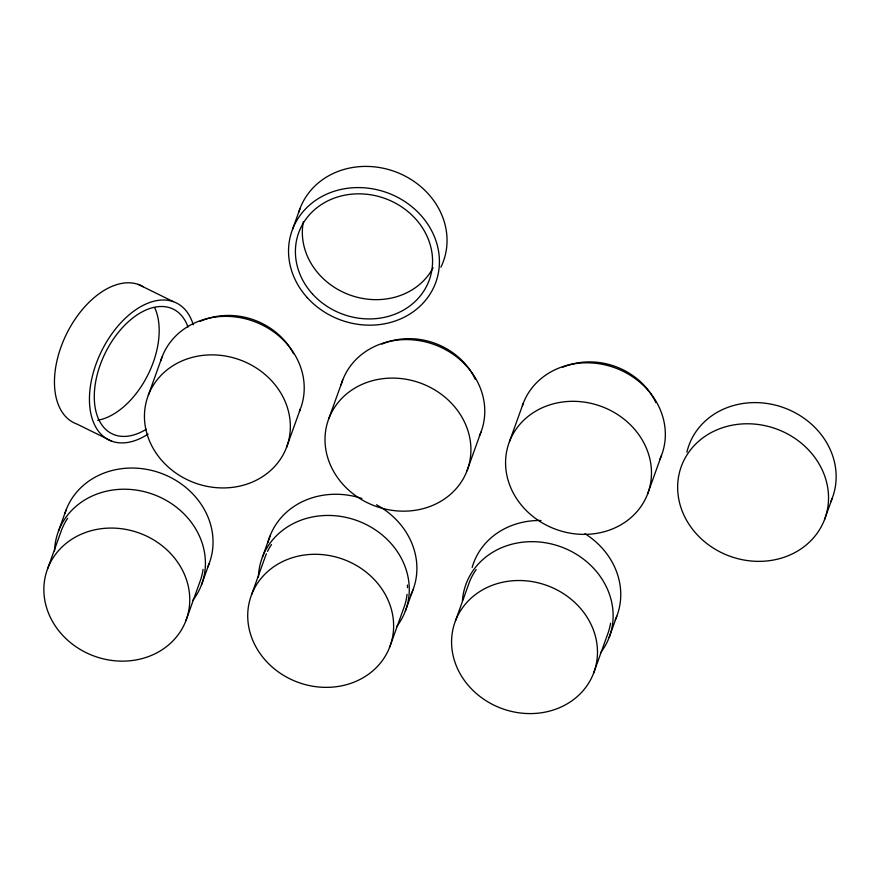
<?xml version="1.0" encoding="UTF-8"?>
<svg xmlns="http://www.w3.org/2000/svg" width="880" height="880" viewBox="0 0 880 880"><rect width="100%" height="100%" fill="white"/><g stroke="black" fill="none" stroke-linecap="round" stroke-linejoin="round"><path stroke-width="1.32" d="M58.52 531.036L66.154 509.861M47.707 568.513L61.567 530.002A73.865 65.527 19.8 0 1 67.661 518.265M148.291 395.307L162.151 356.796M292.534 229.394L300.157 208.219M185.911 620.697A73.865 65.527 19.8 0 0 102.52 528.55A73.865 65.527 19.8 0 0 61.985 634.557A73.865 65.527 19.8 0 0 185.911 620.697L199.771 582.186A73.865 65.527 19.8 0 0 203.06 569.404M201.432 585.002L209.055 563.816M286.495 447.502A73.865 65.527 19.8 0 0 203.115 355.355A73.865 65.527 19.8 0 0 162.58 461.362A73.865 65.527 19.8 0 0 286.495 447.502L300.366 408.991M262.383 557.26L270.006 536.074M251.559 594.737L265.43 556.226A73.865 65.527 19.8 0 1 266.42 553.795M328.856 418.539L342.716 380.028M389.774 646.921A73.865 65.527 19.8 0 0 306.383 554.774A73.865 65.527 19.8 0 0 265.848 660.781A73.865 65.527 19.8 0 0 389.774 646.921L403.634 608.41A73.865 65.527 19.8 0 0 407.088 594.308M405.295 611.226L412.918 590.04M467.06 470.723A73.865 65.527 19.8 0 0 383.669 378.576A73.865 65.527 19.8 0 0 343.134 484.583A73.865 65.527 19.8 0 0 467.06 470.723L480.92 432.212M509.41 441.76L523.281 403.249M455.422 620.95L469.282 582.439A73.865 65.527 19.8 0 1 476.124 569.613M647.625 493.944A73.865 65.527 19.8 0 0 564.234 401.797A73.865 65.527 19.8 0 0 523.699 507.804A73.865 65.527 19.8 0 0 647.625 493.944L661.485 455.433M593.626 673.145A73.865 65.527 19.8 0 0 510.246 580.998A73.865 65.527 19.8 0 0 469.7 687.005A73.865 65.527 19.8 0 0 593.626 673.145L607.497 634.634A73.865 65.527 19.8 0 0 610.577 623.15M609.147 637.439L616.77 616.264M824.549 519.552A76.384 67.749 19.8 0 0 738.32 424.27A76.384 67.749 19.8 0 0 696.41 533.885A76.384 67.749 19.8 0 0 824.549 519.552L832.172 498.366M138.358 284.449L173.349 301.664M111.925 441.254L76.934 424.05A76.384 45.848 -63.8 0 1 66.077 334.895A76.384 45.848 -63.8 0 1 143.187 286.693M298.826 212.069A76.384 67.749 19.8 0 1 396.528 172.194A76.384 67.749 19.8 0 1 440.891 267.168M433.092 267.762A69.432 61.589 19.8 0 1 350.35 295.174A69.432 61.589 19.8 0 1 303.369 221.639M686.873 452.221A76.384 67.749 19.8 0 1 782.738 407.319A76.384 67.749 19.8 0 1 830.588 502.117M584.991 533.698A76.384 67.749 19.8 0 1 615.186 620.015M472.153 567.468A76.384 67.749 19.8 0 1 540.991 520.498M462.418 600.776A76.384 67.749 19.8 0 1 561.891 547.173A76.384 67.749 19.8 0 1 600.446 652.905M376.552 504.779A76.384 67.749 19.8 0 1 410.74 595.034M267.938 542.564A76.384 67.749 19.8 0 1 361.911 498.454M258.423 577.093A76.384 67.749 19.8 0 1 356.708 520.465A76.384 67.749 19.8 0 1 396.594 626.681M267.531 551.397A73.865 65.527 19.8 0 1 271.513 544.489M407.44 585.024A73.865 65.527 19.8 0 1 407.484 587.708M64.823 513.711A76.384 67.749 19.8 0 1 161.799 473.55A76.384 67.749 19.8 0 1 207.471 567.578M54.571 550.869A76.384 67.749 19.8 0 1 152.845 494.241A76.384 67.749 19.8 0 1 192.731 600.457M148.192 434.027A76.384 45.848 -63.8 0 1 90.244 410.234A76.384 45.848 -63.8 0 1 129.811 314.259A76.384 45.848 -63.8 0 1 193.248 324.764M146.256 429.253A69.432 41.679 -63.8 0 1 94.963 406.362A69.432 41.679 -63.8 0 1 130.174 320.133A69.432 41.679 -63.8 0 1 188.001 327.041M154.748 307.824A69.432 41.679 -63.8 0 1 147.587 375.496A69.432 41.679 -63.8 0 1 97.68 420.277M522.401 405.713A73.865 65.527 19.8 0 1 616.484 368.401A73.865 65.527 19.8 0 1 659.956 459.063M562.474 367.345A67.76 60.104 19.8 0 1 655.919 402.622M341.066 385.022A73.865 65.527 19.8 0 1 434.522 344.652A73.865 65.527 19.8 0 1 479.391 435.842M381.92 344.113A67.76 60.104 19.8 0 1 475.365 379.401M160.875 360.525A73.865 65.527 19.8 0 1 253.968 321.431A73.865 65.527 19.8 0 1 299.376 411.411M200.079 321.453A67.76 60.104 19.8 0 1 293.579 353.705M307.296 297.693A76.384 67.749 19.8 0 0 435.435 283.36A76.384 67.749 19.8 0 0 349.217 188.078A76.384 67.749 19.8 0 0 307.296 297.693M312.455 293.942A69.432 61.589 19.8 0 0 428.945 280.907A69.432 61.589 19.8 0 0 350.559 194.293A69.432 61.589 19.8 0 0 312.455 293.942"/></g></svg>
